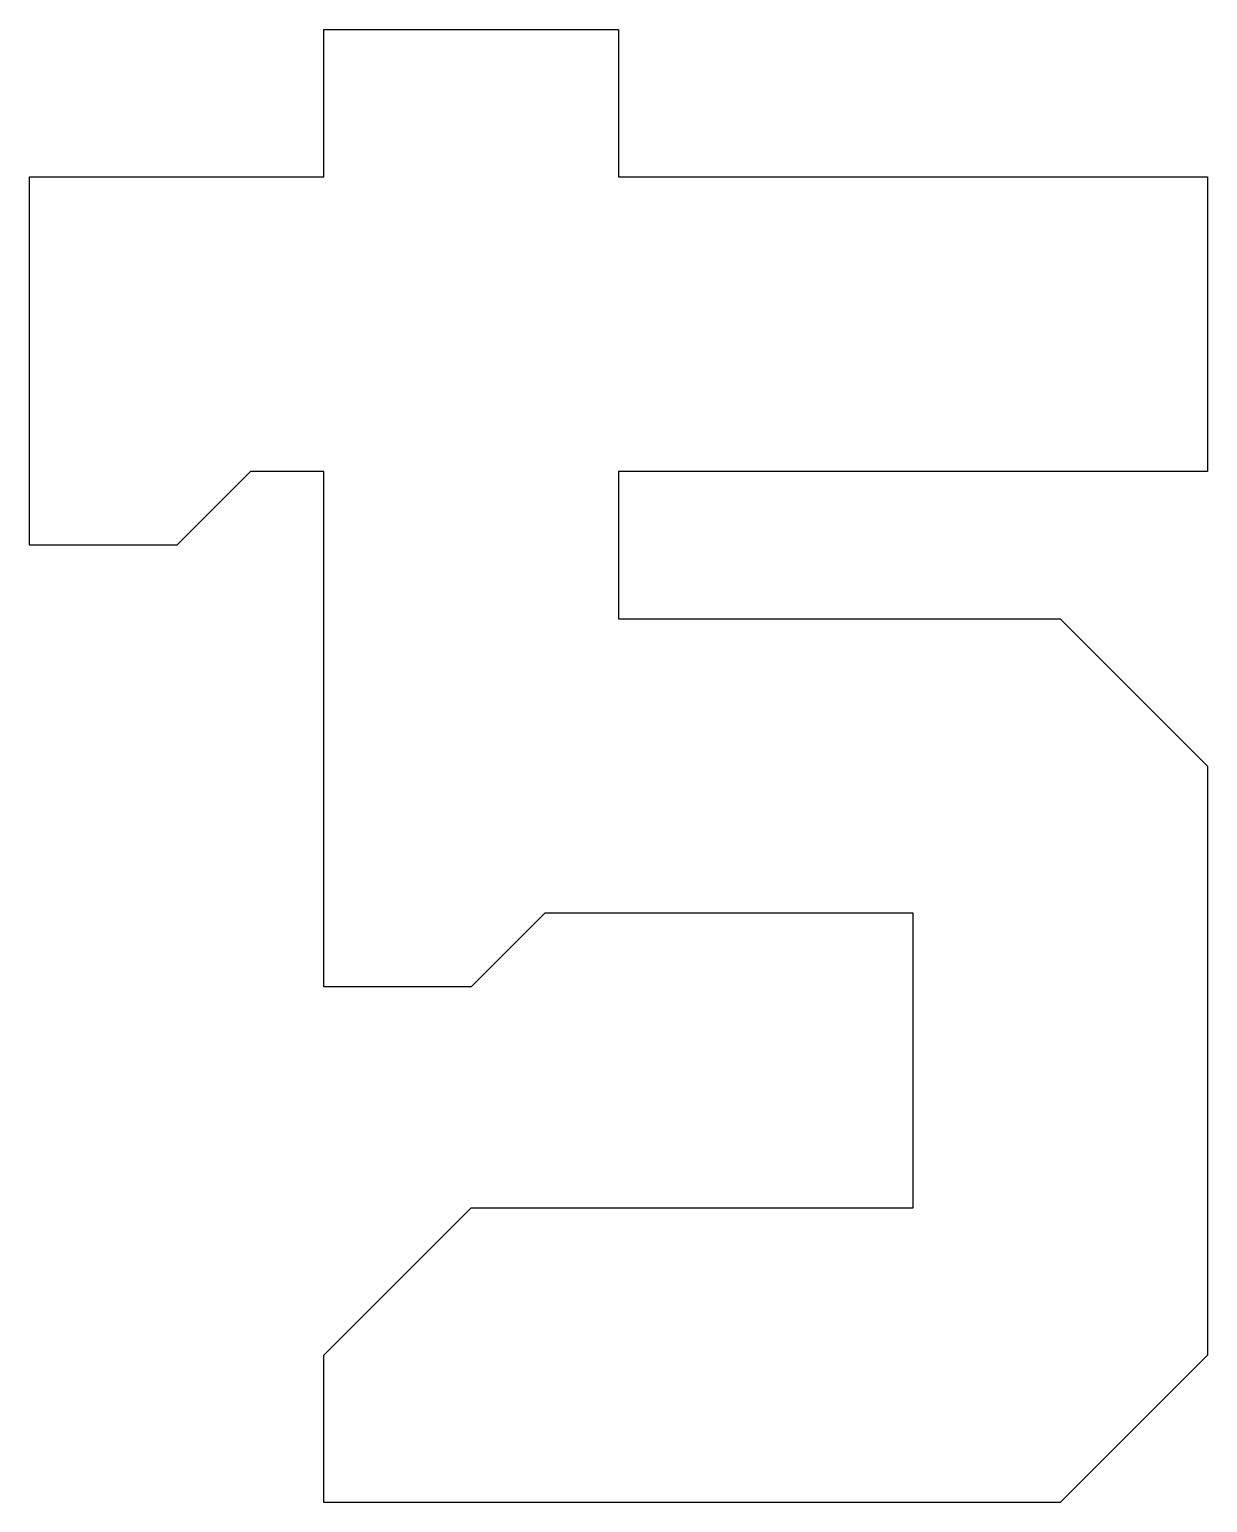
# Model space of a CAD drawing. Header units: millimetres. Extents: x 0 to 8, y 0 to 10.
import ezdxf

# ---------------------------------------------------------------- set-up
doc = ezdxf.new("R2010")
doc.units = ezdxf.units.MM

msp = doc.modelspace()

# ---------------------------------------------------------------- linework, layer by layer
at = {"layer": 'GLYPH'}
msp.add_lwpolyline([(2, 10), (4, 10), (4, 9), (8, 9), (8, 7), (4, 7), (4, 6), (7, 6), (8, 5), (8, 1), (7, 0), (2, 0), (2, 1), (3, 2), (6, 2), (6, 4), (3.5, 4), (3, 3.5), (2, 3.5), (2, 7), (1.5, 7), (1, 6.5), (0, 6.5), (0, 9), (2, 9)], close=True, dxfattribs=at)

doc.saveas('drawing.dxf')
